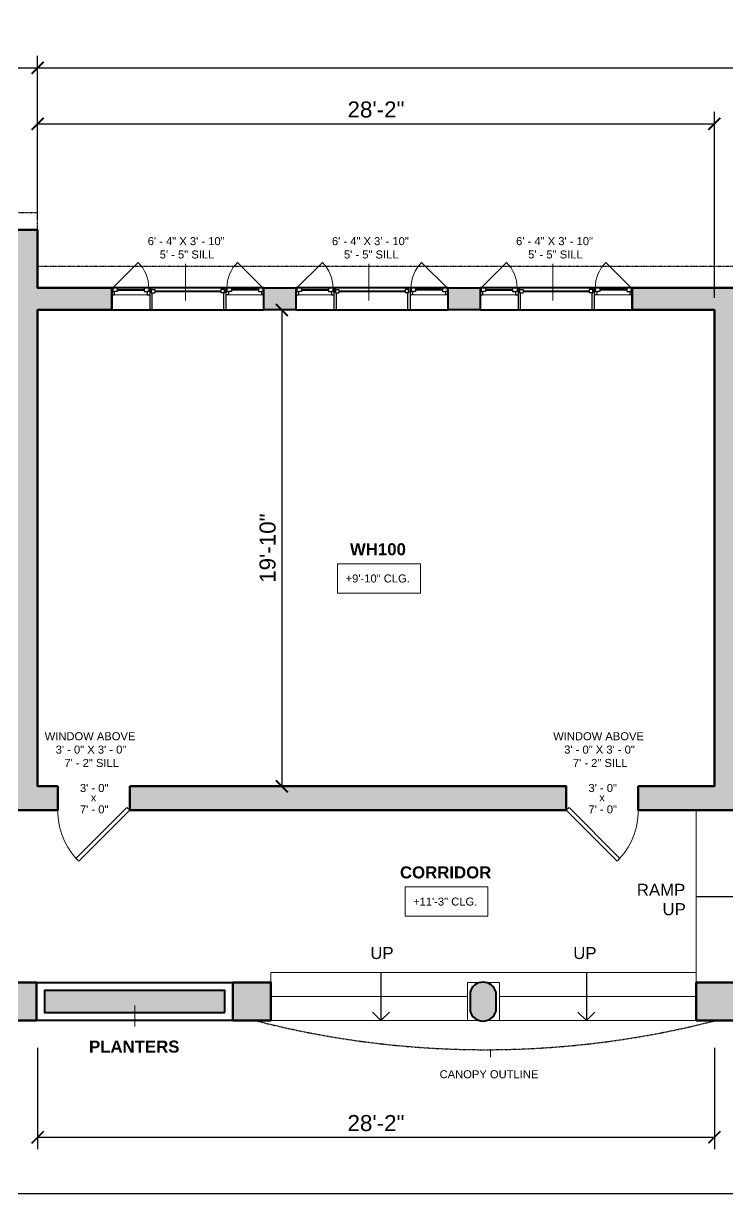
# Model space of a CAD drawing. Header units: inches. Extents: x -2078 to 106214, y -964 to 6385.
# Drawn here: x 77086 to 77437, y 3753 to 4343 of the extents above; entities that cross this region are included whole.
import ezdxf

# ---------------------------------------------------------------- set-up
doc = ezdxf.new("R2010")
doc.units = ezdxf.units.IN
doc.header["$MEASUREMENT"] = 0
doc.linetypes.add('HIDDEN2', pattern=[0.1875, 0.125, -0.0625])
for name, color, linetype, lineweight in [('A-ANNO', 2, 'Continuous', 5), ('A-ANNO-DIMS', 1, 'Continuous', 9), ('A-COLS', 3, 'Continuous', 9), ('A-DETAIL-2', 20, 'Continuous', 25), ('A-DOOR', 1, 'Continuous', 18), ('A-FLOR', 6, 'Continuous', 18), ('A-GLAZ', 2, 'Continuous', 30), ('A-HIDDEN', 2, 'HIDDEN2', 18), ('A-WALL', 3, 'Continuous', 40), ('A-WINDOWS', 2, 'Continuous', 18)]:
    doc.layers.add(name, color=color, linetype=linetype, lineweight=lineweight)
doc.layers.add('A-HATCH', color=9, linetype='Continuous')
doc.styles.add('Arial', font='arial.ttf')
doc.styles.add('Arial_1', font='arial.ttf', dxfattribs={"height": 0.0625})
doc.styles.add('Arial_2', font='arial.ttf', dxfattribs={"height": 3})
doc.styles.add('Arial_B', font='arialbd.ttf', dxfattribs={"height": 4.5})
doc.styles.add('Jay Cad', font='arial.ttf', dxfattribs={"height": 0.125})
doc.dimstyles.new('Jay Cad - DIMS', dxfattribs={"dimtxt": 0.125, "dimasz": 0.09375, "dimexe": 0.09375, "dimexo": 0.09375, "dimgap": 0.046875, "dimtad": 1, "dimdec": 1, "dimzin": 0, "dimdsep": 46, "dimlunit": 4, "dimtxsty": 'Jay Cad', "dimblk": 'ARCHTICK', "dimcen": 0.09, "dimclrd": 1, "dimclre": 1, "dimclrt": 256, "dimadec": 0, "dimazin": 0, "dimtfac": 1, "dimtdec": 1, "dimtofl": 0, "dimtmove": 1, "dimatfit": 3, "dimfxl": 1, "dimtolj": 1, "dimtzin": 0, "dimarcsym": 0})

# ---------------------------------------------------------------- blocks, each defined once
blk = doc.blocks.new('JC_DOOR_SINGLE PANEL - SINGLE DOOR-1458442-Weiler Hall - Main Floor Plan Existing')
at = {"layer": 'A-DOOR', "lineweight": 30}
for p, q in [((-7.46, 31.46), (-8.87, 30.04)), ((-8.87, 30.04), (16.59, 4.59)), ((18, 6), (-7.46, 31.46)), ((16.59, 4.59), (18, 6))]:
    blk.add_line(p, q, dxfattribs=at)
at = {"layer": 'A-DOOR', "lineweight": 9}
blk.add_arc((18, 6), 36, 135, 180, dxfattribs=at)
blk = doc.blocks.new('JC_DOOR_SINGLE PANEL - SINGLE DOOR-1459273-Weiler Hall - Main Floor Plan Existing')
at = {"layer": 'A-DOOR', "lineweight": 30}
for p, q in [((-8.87, -30.04), (16.59, -4.59)), ((16.59, -4.59), (18, -6)), ((18, -6), (-7.46, -31.46)), ((-7.46, -31.46), (-8.87, -30.04))]:
    blk.add_line(p, q, dxfattribs=at)
at = {"layer": 'A-DOOR', "lineweight": 9}
blk.add_arc((18, -6), 36, 180, 225, dxfattribs=at)
blk = doc.blocks.new('Window_Casement_3 Panels_Middle fixed_Large Size - 6 4 x 3 10-1470841-Weiler Hall - Main Floor Plan Existing')
at = {"layer": 'A-GLAZ'}
for p, q in [((-38, 5.5), (-38, -5.5)), ((-35.25, 5.5), (-38, 5.5)), ((-38, 2), (-36.75, 2)), ((-37.5, 5.5), (-37.5, 3.75)), ((-37.5, 3.75), (-36.75, 3.75)), ((-35.25, 3.75), (-36.75, 3.75)), ((-36.75, 3.75), (-36.75, 2)), ((-35.25, 5.5), (-35.25, 3.75)), ((-21.75, 5.5), (-19, 5.5)), ((-21.75, 5.5), (-21.75, 3.75)), ((-21.75, 3.75), (-20.25, 3.75)), ((-20.25, 3.75), (-20.25, 2)), ((-19.5, 3.75), (-20.25, 3.75)), ((-20.25, 2), (-19, 2)), ((-19.5, 5.5), (-19.5, 3.75)), ((-19, 5.5), (-19, -5.5)), ((-19, 5.5), (-18.25, 5.5)), ((-18.25, 3), (-18.25, 5.5)), ((-18.25, 4.75), (-18.25, 3)), ((-18.25, 4.75), (-16.5, 4.75)), ((-18.25, 3), (-16.5, 3)), ((-18.25, 3), (-17.75, 3)), ((-17.75, -5.5), (-17.75, 3)), ((-16.5, 4.75), (-16.5, 3)), ((16.5, 4.75), (16.5, 3)), ((18.25, 4.75), (16.5, 4.75)), ((18.25, 3), (16.5, 3)), ((17.75, 3), (18.25, 3)), ((17.75, 3), (17.75, -5.5)), ((18.25, 3), (18.25, 5.5)), ((19, 5.5), (18.25, 5.5)), ((18.25, 4.75), (18.25, 3)), ((19, 5.5), (19, -5.5)), ((21.75, 5.5), (19, 5.5)), ((20.25, 2), (19, 2)), ((19.5, 5.5), (19.5, 3.75)), ((19.5, 3.75), (20.25, 3.75)), ((21.75, 3.75), (20.25, 3.75)), ((20.25, 3.75), (20.25, 2)), ((21.75, 5.5), (21.75, 3.75)), ((35.25, 5.5), (38, 5.5)), ((35.25, 5.5), (35.25, 3.75)), ((35.25, 3.75), (36.75, 3.75)), ((36.75, 3.75), (36.75, 2)), ((37.5, 3.75), (36.75, 3.75)), ((38, 2), (36.75, 2)), ((37.5, 5.5), (37.5, 3.75)), ((38, 5.5), (38, -5.5)), ((-17.75, -5.5), (-19, -5.5)), ((17.75, -5.5), (19, -5.5))]:
    blk.add_line(p, q, dxfattribs=at)
at = {"layer": 'A-GLAZ', "lineweight": 9}
for p, q in [((-20.25, 2), (-36.75, 2)), ((-35.25, 5.5), (-21.75, 5.5)), ((20.25, 2), (36.75, 2)), ((35.25, 5.5), (21.75, 5.5))]:
    blk.add_line(p, q, dxfattribs=at)
at = {"layer": 'A-GLAZ', "lineweight": 40}
for p, q in [((-35.25, 4.625), (-21.75, 4.625)), ((-16.5, 3.875), (16.5, 3.875)), ((35.25, 4.625), (21.75, 4.625))]:
    blk.add_line(p, q, dxfattribs=at)
at = {"layer": 'A-WINDOWS', "lineweight": 9}
for p, q in [((-37.5, 5.5), (-24.772, 18.228)), ((37.5, 5.5), (24.772, 18.228))]:
    blk.add_line(p, q, dxfattribs=at)
at = {"layer": 'A-WINDOWS'}
for p, q in [((-19, 5.5), (-38, 5.5)), ((19, 5.5), (38, 5.5)), ((-38, -5.5), (-19, -5.5)), ((38, -5.5), (19, -5.5))]:
    blk.add_line(p, q, dxfattribs=at)
at = {"layer": 'A-WINDOWS', "lineweight": 9}
for centre, start, end in [((-37.5, 5.5), 360, 45), ((37.5, 5.5), 135, 180)]:
    blk.add_arc(centre, 18, start, end, dxfattribs=at)
blk = doc.blocks.new('JC_COLUMN SQUARE - COLUMN - SQUARE-1468061-Weiler Hall - Main Floor Plan Existing')
at = {"layer": 'A-COLS'}
for p, q in [((-0.85, 9.5), (-8, 9.5)), ((-8, 9.5), (-8, -9.5)), ((8, 9.5), (0.23, 9.5)), ((8, -9.5), (8, 9.5)), ((-8, -9.5), (-2.27, -9.5)), ((1.64, -9.5), (8, -9.5))]:
    blk.add_line(p, q, dxfattribs=at)
blk = doc.blocks.new('Floors 1 - Floors 1-1469227-Weiler Hall - Main Floor Plan Existing')
at = {"layer": 'A-FLOR'}
blk.add_line((514, 75.89), (514, -5.23), dxfattribs=at)
blk = doc.blocks.new('JC- existing door Tag_quad - JC- existing door Tag_quad-839775-Weiler Hall - Main Floor Plan Existing')
at = {"layer": 'A-ANNO', "insert": (-0.0234, 0.0378), "char_height": 0.0625, "width": 0.0505, "attachment_point": 1, "style": 'Arial_1', "bg_fill": 3, "box_fill_scale": 1.25, "bg_fill_color": 256, "bg_fill_true_color": 13158600, "bg_fill_transparency": 0}
blk.add_mtext('x', dxfattribs=at)
blk = doc.blocks.new('_ArchTick')
at = {"color": 0, "linetype": 'ByBlock', "const_width": 0.15}
blk.add_lwpolyline([(-0.5, -0.5), (0.5, 0.5)], dxfattribs=at)
blk = doc.blocks.new('*D2826')
at = {"layer": 'A-ANNO-DIMS', "color": 1, "lineweight": -2, "transparency": 16777216}
for p, q in [((77092.93, 4246.15), (77092.93, 4299.2)), ((77430.93, 4206.15), (77430.93, 4299.2)), ((77092.93, 4293.2), (77430.93, 4293.2))]:
    blk.add_line(p, q, dxfattribs=at)
at = {"layer": 'Defpoints', "color": 0, "transparency": 16777216}
for p in [(77430.93, 4293.2), (77092.93, 4240.15), (77430.93, 4200.15)]:
    blk.add_point(p, dxfattribs=at)
at = {"layer": 'A-ANNO-DIMS', "color": 1, "lineweight": -2, "transparency": 16777216, "xscale": 6, "yscale": 6, "zscale": 6, "rotation": 180}
blk.add_blockref('_ArchTick', (77092.93, 4293.2), dxfattribs=at)
at = {"layer": 'A-ANNO-DIMS', "color": 1, "lineweight": -2, "transparency": 16777216, "xscale": 6, "yscale": 6, "zscale": 6}
blk.add_blockref('_ArchTick', (77430.93, 4293.2), dxfattribs=at)
at = {"layer": 'A-ANNO-DIMS', "color": 2, "transparency": 16777216, "insert": (77261.93, 4300.29), "char_height": 8, "width": 0.6498, "attachment_point": 5, "style": 'Jay Cad'}
blk.add_mtext('\\A1;28\'-2"', dxfattribs=at)
blk = doc.blocks.new('*D2832')
at = {"layer": 'A-ANNO-DIMS', "color": 1, "lineweight": -2, "transparency": 16777216}
for p, q in [((76364.43, 4246.15), (76364.43, 4327.2)), ((77092.93, 4246.15), (77092.93, 4327.2)), ((76364.43, 4321.2), (77092.93, 4321.2))]:
    blk.add_line(p, q, dxfattribs=at)
at = {"layer": 'Defpoints', "color": 0, "transparency": 16777216}
for p in [(77092.93, 4321.2), (76364.43, 4240.15), (77092.93, 4240.15)]:
    blk.add_point(p, dxfattribs=at)
at = {"layer": 'A-ANNO-DIMS', "color": 1, "lineweight": -2, "transparency": 16777216, "xscale": 6, "yscale": 6, "zscale": 6, "rotation": 180}
blk.add_blockref('_ArchTick', (76364.43, 4321.2), dxfattribs=at)
at = {"layer": 'A-ANNO-DIMS', "color": 1, "lineweight": -2, "transparency": 16777216, "xscale": 6, "yscale": 6, "zscale": 6}
blk.add_blockref('_ArchTick', (77092.93, 4321.2), dxfattribs=at)
at = {"layer": 'A-ANNO-DIMS', "color": 2, "transparency": 16777216, "insert": (76728.68, 4333.64), "char_height": 8, "width": 0.9983, "attachment_point": 5, "style": 'Jay Cad'}
blk.add_mtext('\\A1;60\'-8{\\H1x;\\S1/2;}"', dxfattribs=at)
blk = doc.blocks.new('*D2842')
at = {"layer": 'A-ANNO-DIMS', "color": 1, "lineweight": -2, "transparency": 16777216}
for p, q in [((77092.93, 4246.15), (77092.93, 4327.2)), ((78153.43, 4217.15), (78153.43, 4327.2)), ((77092.93, 4321.2), (78153.43, 4321.2))]:
    blk.add_line(p, q, dxfattribs=at)
at = {"layer": 'Defpoints', "color": 0, "transparency": 16777216}
for p in [(78153.43, 4321.2), (77092.93, 4240.15), (78153.43, 4211.15)]:
    blk.add_point(p, dxfattribs=at)
at = {"layer": 'A-ANNO-DIMS', "color": 1, "lineweight": -2, "transparency": 16777216, "xscale": 6, "yscale": 6, "zscale": 6, "rotation": 180}
blk.add_blockref('_ArchTick', (77092.93, 4321.2), dxfattribs=at)
at = {"layer": 'A-ANNO-DIMS', "color": 1, "lineweight": -2, "transparency": 16777216, "xscale": 6, "yscale": 6, "zscale": 6}
blk.add_blockref('_ArchTick', (78153.43, 4321.2), dxfattribs=at)
at = {"layer": 'A-ANNO-DIMS', "color": 2, "transparency": 16777216, "insert": (77623.18, 4333.64), "char_height": 8, "width": 0.9983, "attachment_point": 5, "style": 'Jay Cad'}
blk.add_mtext('\\A1;88\'-4{\\H1x;\\S1/2;}"', dxfattribs=at)
blk = doc.blocks.new('*D2844')
at = {"layer": 'A-ANNO-DIMS', "color": 1, "lineweight": -2, "transparency": 16777216}
for p, q in [((75644.43, 3947.96), (75644.43, 3752.73)), ((78153.43, 3944.15), (78153.43, 3752.73)), ((75644.43, 3758.73), (78153.43, 3758.73))]:
    blk.add_line(p, q, dxfattribs=at)
at = {"layer": 'Defpoints', "color": 0, "transparency": 16777216}
for p in [(75644.43, 3953.96), (78153.43, 3950.15), (78153.43, 3758.73)]:
    blk.add_point(p, dxfattribs=at)
at = {"layer": 'A-ANNO-DIMS', "color": 1, "lineweight": -2, "transparency": 16777216, "xscale": 6, "yscale": 6, "zscale": 6, "rotation": 180}
blk.add_blockref('_ArchTick', (75644.43, 3758.73), dxfattribs=at)
at = {"layer": 'A-ANNO-DIMS', "color": 1, "lineweight": -2, "transparency": 16777216, "xscale": 6, "yscale": 6, "zscale": 6}
blk.add_blockref('_ArchTick', (78153.43, 3758.73), dxfattribs=at)
at = {"layer": 'A-ANNO-DIMS', "color": 2, "transparency": 16777216, "insert": (76898.93, 3765.81), "char_height": 8, "width": 0.7652, "attachment_point": 5, "style": 'Jay Cad'}
blk.add_mtext('\\A1;209\'-1"', dxfattribs=at)
blk = doc.blocks.new('*D2809')
at = {"layer": 'A-ANNO-DIMS', "color": 1, "lineweight": -2, "transparency": 16777216}
for p, q in [((77214.55, 4200.15), (77208.89, 4200.15)), ((77214.89, 4200.15), (77214.89, 3962.15)), ((77214.55, 3962.15), (77208.89, 3962.15))]:
    blk.add_line(p, q, dxfattribs=at)
at = {"layer": 'Defpoints', "color": 0, "transparency": 16777216}
for p in [(77220.55, 4200.15), (77214.89, 3962.15), (77220.55, 3962.15)]:
    blk.add_point(p, dxfattribs=at)
at = {"layer": 'A-ANNO-DIMS', "color": 1, "lineweight": -2, "transparency": 16777216, "xscale": 6, "yscale": 6, "zscale": 6}
for p, rotation in [((77214.89, 4200.15), 90), ((77214.89, 3962.15), 270)]:
    blk.add_blockref('_ArchTick', p, dxfattribs=dict(at, rotation=rotation))
at = {"layer": 'A-ANNO-DIMS', "color": 2, "transparency": 16777216, "insert": (77207.81, 4081.15), "char_height": 8, "width": 0.7652, "attachment_point": 5, "rotation": 90, "style": 'Jay Cad'}
blk.add_mtext('\\A1;19\'-10"', dxfattribs=at)
blk = doc.blocks.new('*D2823')
at = {"layer": 'A-ANNO-DIMS', "color": 1, "lineweight": -2, "transparency": 16777216}
for p, q in [((77092.93, 3831.46), (77092.93, 3780.73)), ((77430.93, 3831.46), (77430.93, 3780.73)), ((77092.93, 3786.73), (77430.93, 3786.73))]:
    blk.add_line(p, q, dxfattribs=at)
at = {"layer": 'Defpoints', "color": 0, "transparency": 16777216}
for p in [(77092.93, 3837.46), (77430.93, 3837.46), (77430.93, 3786.73)]:
    blk.add_point(p, dxfattribs=at)
at = {"layer": 'A-ANNO-DIMS', "color": 1, "lineweight": -2, "transparency": 16777216, "xscale": 6, "yscale": 6, "zscale": 6, "rotation": 180}
blk.add_blockref('_ArchTick', (77092.93, 3786.73), dxfattribs=at)
at = {"layer": 'A-ANNO-DIMS', "color": 1, "lineweight": -2, "transparency": 16777216, "xscale": 6, "yscale": 6, "zscale": 6}
blk.add_blockref('_ArchTick', (77430.93, 3786.73), dxfattribs=at)
at = {"layer": 'A-ANNO-DIMS', "color": 2, "transparency": 16777216, "insert": (77261.93, 3793.81), "char_height": 8, "width": 0.6498, "attachment_point": 5, "style": 'Jay Cad'}
blk.add_mtext('\\A1;28\'-2"', dxfattribs=at)

msp = doc.modelspace()

# ---------------------------------------------------------------- hatches: boundary and pattern name
at = {"layer": 'A-HATCH'}
h = msp.add_hatch(color=256, dxfattribs=at)
h.dxf.hatch_style = 1
h.paths.add_polyline_path([(77321.883, 3859.28, 0.7605817), (77308.883, 3859.28), (77308.883, 3849.78, 0.7605817), (77321.883, 3849.78)])
h = msp.add_hatch(dxfattribs=at)
h.set_pattern_fill('GRASS', color=9, scale=64, style=0, pattern_type=2)
h.set_pattern_definition([(90, (76907.927, 3874.267), (-8.485, 8.485), [2.25, -14.721]), (45, (76907.927, 3874.267), (-8.48528, 8.48528), [2.25, -9.75]), (135, (76907.927, 3874.267), (-8.48528, -8.48528), [2.25, -9.75])])
h.paths.add_polyline_path([(77922.93, 3849.035), (78015.93, 3849.035), (78015.93, 3860.035), (77922.93, 3860.035)])
h.paths.add_polyline_path([(77775.93, 3849.035), (77775.93, 3860.035), (77681.93, 3860.035), (77681.93, 3849.035), (77761.411, 3849.035)])
h.paths.add_polyline_path([(77444.93, 3849.035), (77534.93, 3849.035), (77534.93, 3860.035), (77444.93, 3860.035)])
h.paths.add_polyline_path([(77096.43, 3849.035), (77186.43, 3849.035), (77186.43, 3860.035), (77096.43, 3860.035)])
h.paths.add_polyline_path([(76949.93, 3849.035), (76949.93, 3860.035), (76859.93, 3860.035), (76859.93, 3849.035), (76910.469, 3849.035)])
h.paths.add_polyline_path([(76655.187, 3849.035), (76712.93, 3849.035), (76712.93, 3860.035), (76619.43, 3860.035), (76619.43, 3849.035)])

# ---------------------------------------------------------------- linework, layer by layer
at = {"layer": 'A-ANNO'}
for p, q in [((77166.799, 4223.242), (77166.799, 4204.945)), ((77258.328, 4223.242), (77258.328, 4204.945)), ((77350.328, 4223.242), (77350.328, 4204.945))]:
    msp.add_line(p, q, dxfattribs=at)
at = {"layer": 'A-ANNO', "color": 250}
for p, q in [((77141.494, 3852.638), (77141.494, 3842.191)), ((77319.185, 3830.829), (77319.185, 3826.708))]:
    msp.add_line(p, q, dxfattribs=at)
at = {"layer": 'A-COLS', "lineweight": 40}
for p, q in [((77308.883, 3859.28), (77308.883, 3849.78)), ((77321.883, 3849.78), (77321.883, 3859.28))]:
    msp.add_line(p, q, dxfattribs=at)
for centre, start, end in [((77315.383, 3857.478), 15.488089, 164.511911), ((77315.383, 3851.581), 195.488089, 344.511911)]:
    msp.add_arc(centre, 6.745, start, end, dxfattribs=at)
at = {"layer": 'A-DETAIL-2'}
for p, q in [((77421.93, 3907.034), (77693.93, 3907.034)), ((77264.395, 3869.035), (77264.395, 3845.035)), ((77366.996, 3869.035), (77366.996, 3845.035)), ((77264.395, 3845.035), (77260.153, 3849.277)), ((77264.395, 3845.035), (77268.638, 3849.277)), ((77366.996, 3845.035), (77362.753, 3849.277)), ((77366.996, 3845.035), (77371.238, 3849.277))]:
    msp.add_line(p, q, dxfattribs=at)
at = {"layer": 'A-FLOR'}
for p, q in [((77421.93, 3869.035), (77209.43, 3869.035)), ((77209.43, 3869.035), (77209.43, 3864.153)), ((77421.93, 3864.153), (77421.93, 3869.035)), ((77307.695, 3857.035), (77209.43, 3857.035)), ((77421.93, 3857.035), (77323.695, 3857.035)), ((77209.43, 3845.153), (77209.43, 3845.035)), ((77209.43, 3845.035), (77313.863, 3845.035)), ((77316.904, 3845.035), (77421.93, 3845.035)), ((77421.93, 3845.035), (77421.93, 3845.153))]:
    msp.add_line(p, q, dxfattribs=at)
at = {"layer": 'A-HIDDEN', "lineweight": 30}
for p, q in [((77092.93, 4248.737), (76364.43, 4248.737)), ((77092.93, 4240.034), (77092.93, 4248.737)), ((78153.43, 4221.799), (77092.93, 4221.799))]:
    msp.add_line(p, q, dxfattribs=at)
msp.add_arc((77316.568, 4291.886), 461.378, 255.525797, 284.474471, dxfattribs=at)
at = {"layer": 'A-WALL'}
for p, q in [((77205.93, 4211.152), (77129.93, 4211.152)), ((77297.93, 4211.152), (77221.93, 4211.152)), ((77389.93, 4211.152), (77313.93, 4211.152)), ((77129.93, 4200.152), (77205.93, 4200.152)), ((77221.93, 4200.152), (77297.93, 4200.152)), ((77313.93, 4200.152), (77389.93, 4200.152)), ((77092.43, 3864.152), (77190.43, 3864.152)), ((77190.43, 3845.152), (77092.43, 3845.152))]:
    msp.add_line(p, q, dxfattribs=at)
at = {"layer": 'A-WALL', "lineweight": 60}
for p, q in [((77440.93, 3864.153), (77421.93, 3864.153)), ((77421.93, 3864.153), (77421.93, 3845.153)), ((77421.93, 3845.153), (77440.93, 3845.153))]:
    msp.add_line(p, q, dxfattribs=at)
at = {"layer": 'A-WALL'}
for points in [[(77205.93, 4200.152), (77205.93, 4211.152), (77221.93, 4211.152), (77221.93, 4200.152)], [(77297.93, 4200.152), (77297.93, 4211.152), (77313.93, 4211.152), (77313.93, 4200.152)], [(77186.43, 3849.035), (77186.43, 3860.035), (77096.43, 3860.035), (77096.43, 3849.035)]]:
    msp.add_lwpolyline(points, close=True, dxfattribs=at)
at = {"layer": 'A-WALL', "lineweight": 60}
for points in [[(77138.93, 3962.152), (77138.93, 3950.152), (77356.93, 3950.152), (77356.93, 3962.152)], [(77073.43, 3864.153), (77073.43, 3845.153), (77092.43, 3845.153), (77092.43, 3864.153)], [(77190.43, 3864.153), (77190.43, 3845.153), (77209.43, 3845.153), (77209.43, 3864.153)]]:
    msp.add_lwpolyline(points, close=True, dxfattribs=at)

# ---------------------------------------------------------------- block references
at = {"layer": 'A-COLS'}
msp.add_blockref('JC_COLUMN SQUARE - COLUMN - SQUARE-1468061-Weiler Hall - Main Floor Plan Existing', (77315.695, 3854.653), dxfattribs=at)
at = {"layer": 'A-FLOR'}
msp.add_blockref('Floors 1 - Floors 1-1469227-Weiler Hall - Main Floor Plan Existing', (76907.927, 3874.267), dxfattribs=at)
at = {"layer": 'A-WINDOWS'}
for p in [(77167.93, 4205.652), (77259.93, 4205.652), (77351.93, 4205.652)]:
    msp.add_blockref('Window_Casement_3 Panels_Middle fixed_Large Size - 6 4 x 3 10-1470841-Weiler Hall - Main Floor Plan Existing', p, dxfattribs=at)

# ---------------------------------------------------------------- texts
at = {"layer": 'A-ANNO', "attachment_point": 1}
for s, insert, char_height, width, style in [('6\' - 4" X 3\' - 10"', (77147.912, 4236.548), 4, 48.48, 'Arial_2'), ('6\' - 4" X 3\' - 10"', (77239.912, 4236.548), 4, 48.48, 'Arial_2'), ('6\' - 4" X 3\' - 10"', (77331.912, 4236.548), 4, 48.48, 'Arial_2'), ('5\' - 5" SILL', (77153.912, 4229.882), 4, 34.138, 'Arial_2'), ('5\' - 5" SILL', (77245.912, 4229.882), 4, 34.138, 'Arial_2'), ('5\' - 5" SILL', (77337.912, 4229.882), 4, 34.138, 'Arial_2'), ('\\pi23.91925;WH100', (77224.991, 4083.581), 6, 75.346, 'Arial_B'), ('WINDOW ABOVE', (77096.435, 3989.146), 4, 57.974, 'Arial_2'), ('WINDOW ABOVE', (77350.435, 3989.146), 4, 57.974, 'Arial_2'), ('3\' - 0" X 3\' - 0"', (77101.935, 3982.48), 4, 44.642, 'Arial_2'), ('3\' - 0" X 3\' - 0"', (77355.935, 3982.48), 4, 44.642, 'Arial_2'), ('7\' - 2" SILL', (77106.268, 3975.813), 4, 34.138, 'Arial_2'), ('7\' - 2" SILL', (77360.268, 3975.813), 4, 34.138, 'Arial_2'), ('CORRIDOR', (77273.902, 3922.121), 6, 56.156, 'Arial_B'), ('RAMP ', (77392.206, 3913.412), 6, 29.896, 'Arial'), ('UP', (77405.04, 3903.746), 6, 14.342, 'Arial'), ('UP', (77259.1, 3881.823), 6, 14.342, 'Arial'), ('UP', (77360.448, 3881.823), 6, 14.342, 'Arial'), ('PLANTERS', (77118.578, 3835.071), 6, 55.348, 'Arial_B'), ('CANOPY OUTLINE', (77293.686, 3820.255), 4, 61.61, 'Arial_2')]:
    msp.add_mtext(s, dxfattribs=dict(at, insert=insert, char_height=char_height, width=width, style=style))
at = {"layer": 'A-ANNO', "char_height": 4, "attachment_point": 1, "style": 'Arial_2', "bg_fill": 3, "box_fill_scale": 1.25, "bg_fill_color": 256, "bg_fill_true_color": 13158600, "bg_fill_transparency": 0}
for s, insert, width in [('+9\'-10" CLG.', (77246.755, 4067.996), 40.198), ('3\' - 0"', (77114.057, 3963.289), 17.978), ('3\' - 0"', (77368.057, 3963.289), 17.978), ('7\' - 0"', (77114.057, 3952.608), 17.978), ('7\' - 0"', (77368.057, 3952.608), 17.978), ('+11\'-3" CLG.', (77280.437, 3906.536), 40.198)]:
    msp.add_mtext(s, dxfattribs=dict(at, insert=insert, width=width))

# ---------------------------------------------------------------- dimensions: what is measured, and where the dimension line sits
at = {"layer": 'A-ANNO-DIMS'}
for base, p1, p2, picture, middle in [((77092.93, 4321.205), (76364.43, 4240.152), (77092.93, 4240.152), '*D2832', (76728.68, 4333.639)), ((78153.43, 4321.205), (77092.93, 4240.152), (78153.43, 4211.152), '*D2842', (77623.18, 4333.639)), ((77430.93, 4293.205), (77092.93, 4240.152), (77430.93, 4200.152), '*D2826', (77261.93, 4300.289)), ((77430.93, 3786.729), (77092.93, 3837.465), (77430.93, 3837.465), '*D2823', (77261.93, 3793.814))]:
    dim = msp.add_linear_dim(base=base, p1=p1, p2=p2, dimstyle='Jay Cad - DIMS', override={"dimclrt": 2}, dxfattribs=at)
    dim.commit()
    dim.dimension.update_dxf_attribs({"geometry": picture, "text_midpoint": middle})
dim = msp.add_linear_dim(base=(77214.892, 3962.152), p1=(77220.549, 4200.152), p2=(77220.549, 3962.152), angle=90, dimstyle='Jay Cad - DIMS', override={"dimclrt": 2}, dxfattribs=at)
dim.commit()
dim.dimension.update_dxf_attribs({"geometry": '*D2809', "text_midpoint": (77207.808, 4081.152)})

# ---------------------------------------------------------------- next in the draw order: hatches: boundary and pattern name
at = {"layer": 'A-HATCH'}
h = msp.add_hatch(color=256, dxfattribs=at)
h.dxf.hatch_style = 1
h.paths.add_polyline_path([(76714.365, 4091.893), (76711.412, 4090.578), (76711.068, 4090.486), (76712.362, 4085.657), (76713.087, 4085.851), (76716.398, 4087.325)])
h.paths.add_polyline_path([(76565.93, 4232.152), (76527.93, 4232.152), (76527.93, 4229.152), (76565.93, 4229.152)], flags=17)
h.paths.add_polyline_path([(75880.43, 4105.652), (75874.43, 4105.652), (75874.43, 4057.652), (75659.861, 4057.652), (75659.861, 4083.652), (75649.43, 4083.652), (75649.43, 4225.652), (76364.43, 4225.652), (76364.43, 3958.152), (76230.43, 3958.152), (76230.43, 3950.152), (76648.43, 3950.152), (76648.43, 3962.152), (76374.43, 3962.152), (76374.43, 4092.652), (76386.93, 4092.652), (76386.93, 4098.652), (76374.43, 4098.652), (76374.43, 4229.152), (76432.93, 4229.152), (76432.93, 4240.152), (76364.43, 4240.152), (76364.43, 4233.652), (75644.43, 4233.652), (75644.43, 4078.652), (75654.861, 4078.652), (75654.861, 4020.652), (75644.43, 4020.652), (75644.43, 3950.152), (75674.861, 3950.152), (75674.861, 3958.152), (75670.43, 3958.152), (75670.43, 4033.652), (75874.43, 4033.652), (75874.43, 3958.152), (75869.861, 3958.152), (75869.861, 3950.152), (76182.43, 3950.152), (76182.43, 3958.152), (75880.43, 3958.152)])
h.paths.add_polyline_path([(76486.93, 4240.152), (76470.93, 4240.152), (76470.93, 4229.152), (76486.93, 4229.152)], flags=17)
h.paths.add_polyline_path([(76527.93, 4240.152), (76524.93, 4240.152), (76524.93, 4229.152), (76527.93, 4229.152)], flags=17)
h.paths.add_polyline_path([(76539.93, 4229.152), (76533.93, 4229.152), (76533.93, 4098.652), (76531.93, 4098.652), (76531.93, 4092.652), (76539.93, 4092.652), (76539.93, 4102.79), (76569.942, 4087.633), (76573.101, 4086.869), (76574.276, 4091.729), (76571.68, 4092.357), (76539.93, 4108.392)], flags=17)
h.paths.add_polyline_path([(76617.969, 4240.152), (76565.93, 4240.152), (76565.93, 4229.152), (76617.969, 4229.152)], flags=17)
h.paths.add_polyline_path([(76495.93, 4098.652), (76482.93, 4098.652), (76482.93, 4092.652), (76495.93, 4092.652)], flags=17)
h.paths.add_polyline_path([(76969.43, 3962.152), (76940.43, 3962.152), (76940.43, 3974.034), (76934.43, 3974.034), (76934.43, 3962.152), (76684.43, 3962.152), (76684.43, 3950.152), (76969.43, 3950.152)])
h.paths.add_polyline_path([(76756.43, 4240.152), (76655.969, 4240.152), (76655.969, 4229.152), (76751.43, 4229.152), (76751.43, 4108.396), (76747.252, 4106.535), (76749.286, 4101.968), (76751.43, 4102.922), (76751.43, 4092.652), (76759.43, 4092.652), (76759.43, 4097.652), (76756.43, 4097.652)])
h.paths.add_polyline_path([(76887.43, 4240.152), (76833.43, 4240.152), (76833.43, 4229.152), (76887.43, 4229.152)])
h.paths.add_polyline_path([(76795.43, 4240.152), (76794.43, 4240.152), (76794.43, 4229.152), (76795.43, 4229.152)])
h.paths.add_polyline_path([(76940.43, 4240.152), (76925.43, 4240.152), (76925.43, 4229.152), (76934.43, 4229.152), (76934.43, 4097.652), (76913.43, 4097.652), (76913.43, 4092.652), (76934.43, 4092.652), (76934.43, 4010.034), (76940.43, 4010.034)])
h.paths.add_polyline_path([(76979.43, 4240.152), (76978.43, 4240.152), (76978.43, 4229.152), (76979.43, 4229.152)])
h.paths.add_polyline_path([(77092.93, 4240.152), (77013.93, 4240.152), (77013.93, 4169.034), (77020.93, 4169.034), (77020.93, 4229.152), (77078.93, 4229.152), (77078.93, 4108.998), (77020.93, 4108.998), (77020.93, 4133.034), (77013.93, 4133.034), (77013.93, 4024.034), (77020.93, 4024.034), (77020.93, 4103.998), (77078.93, 4103.998), (77078.93, 3962.152), (77047.43, 3962.152), (77047.43, 3986.034), (77020.93, 3986.034), (77020.93, 3988.034), (77013.93, 3988.034), (77013.93, 3981.034), (77042.43, 3981.034), (77042.43, 3962.152), (77041.43, 3962.152), (77041.43, 3950.152), (77102.93, 3950.152), (77102.93, 3962.152), (77092.93, 3962.152), (77092.93, 4200.152), (77129.93, 4200.152), (77129.93, 4211.152), (77092.93, 4211.152)])
h.paths.add_polyline_path([(76817.43, 4097.652), (76795.43, 4097.652), (76795.43, 4092.652), (76817.43, 4092.652)])
h.paths.add_polyline_path([(77356.93, 3962.152), (77138.93, 3962.152), (77138.93, 3950.152), (77356.93, 3950.152)])
h.paths.add_polyline_path([(77221.93, 4211.152), (77205.93, 4211.152), (77205.93, 4200.152), (77221.93, 4200.152)])
h.paths.add_polyline_path([(77313.93, 4211.152), (77297.93, 4211.152), (77297.93, 4200.152), (77313.93, 4200.152)])
h.paths.add_polyline_path([(77458.93, 4211.152), (77389.93, 4211.152), (77389.93, 4200.152), (77430.93, 4200.152), (77430.93, 3962.152), (77392.93, 3962.152), (77392.93, 3950.152), (77693.93, 3950.152), (77693.93, 3962.152), (77443.93, 3962.152), (77443.93, 4200.152), (77458.93, 4200.152)])
h.paths.add_polyline_path([(77497.93, 4211.152), (77496.93, 4211.152), (77496.93, 4200.152), (77497.93, 4200.152)], flags=17)
h.paths.add_polyline_path([(77551.93, 4211.152), (77535.93, 4211.152), (77535.93, 4200.152), (77551.93, 4200.152)], flags=17)
h.paths.add_polyline_path([(77644.93, 4211.152), (77628.93, 4211.152), (77628.93, 4200.152), (77644.93, 4200.152)], flags=17)
h.paths.add_polyline_path([(77590.93, 4211.152), (77589.93, 4211.152), (77589.93, 4200.152), (77590.93, 4200.152)], flags=17)
h.paths.add_polyline_path([(77683.93, 4211.152), (77682.93, 4211.152), (77682.93, 4200.152), (77683.93, 4200.152)], flags=17)
h.paths.add_polyline_path([(77829.93, 4211.152), (77721.93, 4211.152), (77721.93, 4200.152), (77793.93, 4200.152), (77793.93, 4186.652), (77692.93, 4186.652), (77692.93, 4082.485), (77696.93, 4082.485), (77696.93, 4182.652), (77793.93, 4182.652), (77793.93, 4046.652), (77733.654, 4046.652), (77733.654, 4042.652), (77793.93, 4042.652), (77793.93, 3962.152), (77753.93, 3962.152), (77753.93, 3950.152), (77817.93, 3950.152), (77817.93, 3962.152), (77806.93, 3962.152), (77806.93, 4055.152), (77821.43, 4055.152), (77821.43, 4060.152), (77806.93, 4060.152), (77806.93, 4200.152), (77829.93, 4200.152)])
h.paths.add_polyline_path([(77697.654, 4046.652), (77696.93, 4046.652), (77696.93, 4052.485), (77692.93, 4052.485), (77692.93, 4042.652), (77697.654, 4042.652)], flags=17)
h.paths.add_polyline_path([(77875.43, 4060.152), (77857.43, 4060.152), (77857.43, 4055.152), (77875.43, 4055.152)])
h.paths.add_polyline_path([(77920.43, 4105.632), (77923.43, 4105.632), (77923.43, 4110.632), (77920.43, 4110.632), (77920.43, 4200.152), (77922.555, 4200.152), (77922.555, 4211.152), (77906.93, 4211.152), (77906.93, 4200.152), (77915.43, 4200.152), (77915.43, 4060.152), (77911.43, 4060.152), (77911.43, 4055.152), (77920.43, 4055.152)])
h.paths.add_polyline_path([(77868.93, 4211.152), (77867.93, 4211.152), (77867.93, 4200.152), (77868.93, 4200.152)])
h.paths.add_polyline_path([(77961.555, 4211.152), (77960.555, 4211.152), (77960.555, 4200.152), (77961.555, 4200.152)])
h.paths.add_polyline_path([(78015.18, 4211.152), (77999.555, 4211.152), (77999.555, 4200.152), (78015.134, 4200.152)])
h.paths.add_polyline_path([(77997.43, 4200.152), (77992.43, 4200.152), (77992.43, 4110.632), (77983.43, 4110.632), (77983.43, 4105.632), (78000.43, 4105.632), (78000.43, 4110.632), (77997.43, 4110.632)])
h.paths.add_polyline_path([(78054.18, 4211.152), (78053.18, 4211.152), (78053.18, 4200.152), (78054.18, 4200.152)])
h.paths.add_polyline_path([(78069.43, 4200.152), (78065.43, 4200.152), (78065.43, 4110.632), (78060.43, 4110.632), (78060.43, 4105.632), (78072.43, 4105.632), (78072.43, 4110.632), (78069.43, 4110.632)])
h.paths.add_polyline_path([(78153.43, 4211.152), (78092.18, 4211.152), (78092.18, 4200.152), (78141.43, 4200.152), (78141.43, 4110.632), (78132.43, 4110.632), (78132.43, 4105.632), (78141.43, 4105.632), (78141.43, 3962.152), (78104.971, 3962.152), (78104.971, 3950.152), (78153.43, 3950.152)])
h.paths.add_polyline_path([(78070.971, 3962.152), (77851.93, 3962.152), (77851.93, 3950.152), (78070.971, 3950.152)])
h.paths.add_polyline_path([(76375.43, 3864.153), (76356.43, 3864.153), (76356.43, 3845.153), (76375.43, 3845.153)])
h.paths.add_polyline_path([(76493.93, 3864.153), (76474.93, 3864.153), (76474.93, 3845.153), (76493.93, 3845.153)])
h.paths.add_polyline_path([(76615.43, 3864.153), (76596.43, 3864.153), (76596.43, 3845.153), (76615.43, 3845.153)])
h.paths.add_polyline_path([(76735.93, 3864.153), (76716.93, 3864.153), (76716.93, 3845.153), (76735.93, 3845.153)])
h.paths.add_polyline_path([(76855.93, 3864.153), (76836.93, 3864.153), (76836.93, 3845.153), (76855.93, 3845.153)])
h.paths.add_polyline_path([(76972.93, 3864.153), (76953.93, 3864.153), (76953.93, 3845.153), (76972.93, 3845.153)])
h.paths.add_polyline_path([(77092.43, 3864.153), (77073.43, 3864.153), (77073.43, 3845.153), (77092.43, 3845.153)])
h.paths.add_polyline_path([(77209.43, 3864.153), (77190.43, 3864.153), (77190.43, 3845.153), (77209.43, 3845.153)])
h.paths.add_polyline_path([(77440.93, 3864.153), (77421.93, 3864.153), (77421.93, 3845.153), (77440.93, 3845.153)])
h.paths.add_polyline_path([(77557.93, 3864.153), (77538.93, 3864.153), (77538.93, 3845.153), (77557.93, 3845.153)])
h.paths.add_polyline_path([(77677.93, 3864.153), (77658.93, 3864.153), (77658.93, 3845.153), (77677.93, 3845.153)])
h.paths.add_polyline_path([(77798.93, 3864.153), (77779.93, 3864.153), (77779.93, 3845.153), (77798.93, 3845.153)])
h.paths.add_polyline_path([(77918.93, 3864.153), (77899.93, 3864.153), (77899.93, 3845.153), (77918.93, 3845.153)])
h.paths.add_polyline_path([(78038.93, 3864.153), (78019.93, 3864.153), (78019.93, 3845.153), (78038.93, 3845.153)])
h.paths.add_polyline_path([(78161.93, 3864.153), (78142.93, 3864.153), (78142.93, 3845.153), (78161.93, 3845.153)])

# ---------------------------------------------------------------- next in the draw order: linework, layer by layer
at = {"layer": 'A-ANNO', "flags": 128}
for points in [[(77242.755, 4073.33), (77284.09, 4073.33), (77284.09, 4058.653), (77242.755, 4058.653)], [(77276.437, 3911.87), (77317.772, 3911.87), (77317.772, 3897.193), (77276.437, 3897.193)]]:
    msp.add_lwpolyline(points, close=True, dxfattribs=at)
at = {"layer": 'A-WALL', "lineweight": 60}
msp.add_lwpolyline([(77389.93, 4211.152), (77389.93, 4200.152), (77430.93, 4200.152), (77430.93, 3962.152), (77392.93, 3962.152), (77392.93, 3950.152), (77693.93, 3950.152), (77693.93, 3962.152), (77443.93, 3962.152), (77443.93, 4200.152), (77458.93, 4200.152), (77458.93, 4211.152)], close=True, dxfattribs=at)

# ---------------------------------------------------------------- next in the draw order: block references
at = {"layer": 'A-DOOR'}
msp.add_blockref('JC_DOOR_SINGLE PANEL - SINGLE DOOR-1459273-Weiler Hall - Main Floor Plan Existing', (77120.93, 3956.152), dxfattribs=at)
at = {"layer": 'A-DOOR', "rotation": 180}
msp.add_blockref('JC_DOOR_SINGLE PANEL - SINGLE DOOR-1458442-Weiler Hall - Main Floor Plan Existing', (77374.93, 3956.152), dxfattribs=at)

# ---------------------------------------------------------------- next in the draw order: block references
at = {"layer": 'A-ANNO', "xscale": 64, "yscale": 64, "zscale": 64}
for p in [(77120.93, 3956.152), (77374.93, 3956.152)]:
    msp.add_blockref('JC- existing door Tag_quad - JC- existing door Tag_quad-839775-Weiler Hall - Main Floor Plan Existing', p, dxfattribs=at)

# ---------------------------------------------------------------- next in the draw order: linework, layer by layer
at = {"layer": 'A-WALL', "lineweight": 60}
msp.add_lwpolyline([(77041.43, 3950.152), (77102.93, 3950.152), (77102.93, 3962.152), (77092.93, 3962.152), (77092.93, 4200.152), (77129.93, 4200.152), (77129.93, 4211.152), (77092.93, 4211.152), (77092.93, 4240.152), (77013.93, 4240.152)], dxfattribs=at)

# ---------------------------------------------------------------- next in the draw order: dimensions: what is measured, and where the dimension line sits
at = {"layer": 'A-ANNO-DIMS'}
dim = msp.add_linear_dim(base=(78153.43, 3758.729), p1=(75644.43, 3953.965), p2=(78153.43, 3950.152), dimstyle='Jay Cad - DIMS', override={"dimclrt": 2}, dxfattribs=at)
dim.commit()
dim.dimension.update_dxf_attribs({"geometry": '*D2844', "text_midpoint": (76898.93, 3765.814)})

doc.saveas('drawing.dxf')
